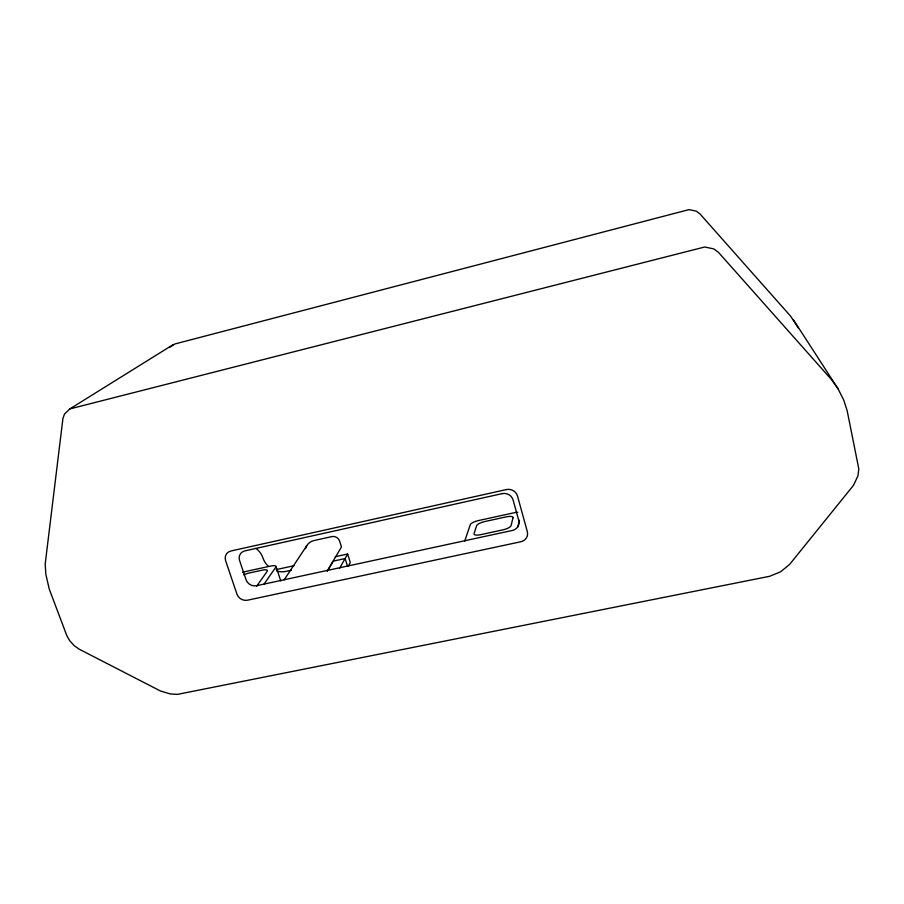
<?xml version="1.0" encoding="UTF-8"?>
<svg xmlns="http://www.w3.org/2000/svg" width="904" height="904" viewBox="0 0 904 904"><rect width="100%" height="100%" fill="white"/><g stroke="black" fill="none" stroke-linecap="round" stroke-linejoin="round"><path stroke-width="1.36" d="M517.834 526.93L519.393 520.286M464.633 541.327L470.261 524.716A7.503 2.283 -15.9 0 1 478.284 520.602L514.286 512.726A7.56 2.305 -15.3 0 1 517.834 512.263M348.356 566.073L350.3 562.559L347.633 554.028L335.26 556.717M339.542 568.367L347.633 554.028M327.191 571.158L341.463 546.943L339.633 541.123A6.373 5.831 30.3 0 0 331.813 536.603L313.971 540.558A12.69 11.56 30.8 0 0 305.586 548.626M327.531 570.808L333.214 561.147L345.113 558.559L347.531 566.266M284.116 579.882L306.693 545.813M264.171 583.905L275.776 567.215A7.334 2.102 -18.8 0 0 270.974 565.983L244.419 571.791A7.322 2.068 -19.1 0 0 242.634 572.255M256.725 586.131L267.143 571.407A7.368 2.113 -18.9 0 0 262.375 570.141L249.029 573.057A7.368 2.102 -19.1 0 0 243.73 574.887M169.918 347.204L174.901 343.961L688.972 209.626L696.193 211.118L699.865 213.785L790.661 316.231L798.368 328.096M173.15 344.639L69.823 408.924L64.5 414.043L62.93 418.473L45.2 563.938L45.833 574.311L49.211 588.956L66.783 635.546L69.676 640.665L74.173 645.637L79.089 649.129L160.392 690.961L170.347 693.967L177.455 694.374L769.598 576.311L780.57 571.825L789.565 564.469L853.466 485.358L857.907 475.956L858.8 468.871L847.138 410.619L843.748 400.11L838.042 388.776L793.26 319.541M69.823 408.924L704.702 246.995L713.764 248.894L718.364 252.227L831.544 379.669L838.042 388.776M276.183 569.599L294.049 565.712M291.325 570.254L286.127 571.384A18.961 17.165 32.9 0 1 276.624 570.989M276.036 566.559L280.771 580.967M268.16 566.107A18.961 17.165 32.9 0 1 262.985 558.028A18.86 16.939 34.3 0 0 255.9 548.332M513.02 517.777L511.076 525.586A7.718 2.407 -15.5 0 1 502.929 529.868L480.589 534.693A7.684 2.384 -15.8 0 1 474.058 533.609L476.623 525.721A7.56 2.305 -15.8 0 1 484.657 521.574L506.387 516.828A7.582 2.328 -15.4 0 1 513.02 517.777M506.387 489.561L230.915 550.999A8.701 7.797 34.9 0 0 225.616 560.683L236.938 594.109A8.633 7.707 33 0 0 247.504 600.199L520.873 541.745A9.051 8.441 14.7 0 0 527.314 531.608L517.506 496.025A9.108 8.577 16 0 0 506.387 489.561M502.149 493.629L244.848 550.886A8.599 7.729 34.3 0 0 239.571 560.469L246.024 579.69A8.554 7.673 33.1 0 0 256.499 585.724L512.398 530.456A8.95 8.362 15.6 0 0 518.738 520.388L513.099 500.002A8.983 8.441 16.4 0 0 502.149 493.629"/></g></svg>
